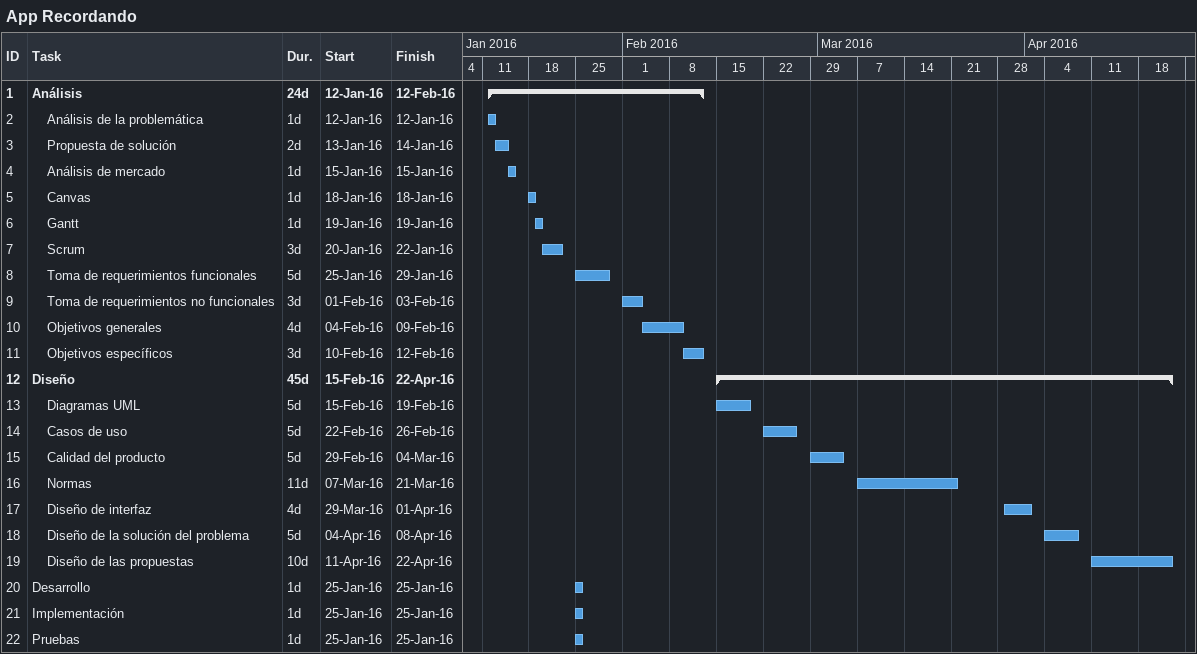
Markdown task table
App Recordando

| ID | Level | Task | Duration | Start | Finish |
|---|---|---|---|---|---|
| 1 | 1 | **Análisis** | 24d | 2016-01-12 | 2016-02-12 |
| 2 | 2 | Análisis de la problemática | 1d | 2016-01-12 | 2016-01-12 |
| 3 | 2 | Propuesta de solución | 2d | 2016-01-13 | 2016-01-14 |
| 4 | 2 | Análisis de mercado | 1d | 2016-01-15 | 2016-01-15 |
| 5 | 2 | Canvas | 1d | 2016-01-18 | 2016-01-18 |
| 6 | 2 | Gantt | 1d | 2016-01-19 | 2016-01-19 |
| 7 | 2 | Scrum | 3d | 2016-01-20 | 2016-01-22 |
| 8 | 2 | Toma de requerimientos funcionales | 5d | 2016-01-25 | 2016-01-29 |
| 9 | 2 | Toma de requerimientos no funcionales | 3d | 2016-02-01 | 2016-02-03 |
| 10 | 2 | Objetivos generales | 4d | 2016-02-04 | 2016-02-09 |
| 11 | 2 | Objetivos específicos | 3d | 2016-02-10 | 2016-02-12 |
| 12 | 1 | **Diseño** | 45d | 2016-02-15 | 2016-04-22 |
| 13 | 2 | Diagramas UML | 5d | 2016-02-15 | 2016-02-19 |
| 14 | 2 | Casos de uso | 5d | 2016-02-22 | 2016-02-26 |
| 15 | 2 | Calidad del producto | 5d | 2016-02-29 | 2016-03-04 |
| 16 | 2 | Normas | 11d | 2016-03-07 | 2016-03-21 |
| 17 | 2 | Diseño de interfaz | 4d | 2016-03-29 | 2016-04-01 |
| 18 | 2 | Diseño de la solución del problema | 5d | 2016-04-04 | 2016-04-08 |
| 19 | 2 | Diseño de las propuestas | 10d | 2016-04-11 | 2016-04-22 |
| 20 | 1 | Desarrollo | 1d | 2016-01-25 | 2016-01-25 |
| 21 | 1 | Implementación | 1d | 2016-01-25 | 2016-01-25 |
| 22 | 1 | Pruebas | 1d | 2016-01-25 | 2016-01-25 |
